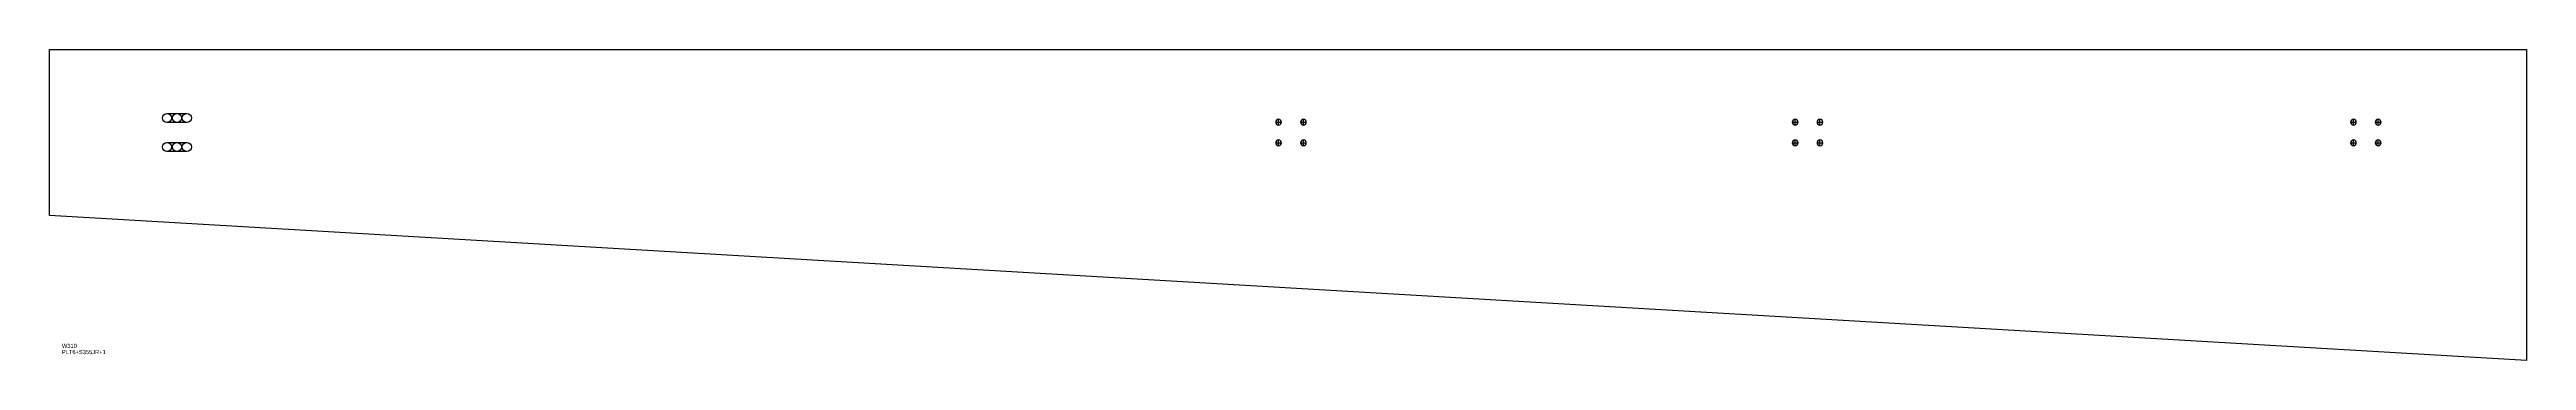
# Model space of a CAD drawing. Extents: x 0 to 5990, y 0 to 750.
import ezdxf

# ---------------------------------------------------------------- set-up
doc = ezdxf.new("R2010")
doc.units = 0
for name, color, linetype in [('14', 7, 'CONTINUOUS'), ('22', 7, 'CONTINUOUS'), ('CUT', 7, 'CONTINUOUS'), ('LAYOUT', 4, 'CONTINUOUS'), ('SCRIBE', 3, 'CONTINUOUS'), ('TEXT', 7, 'CONTINUOUS')]:
    doc.layers.add(name, color=color, linetype=linetype)

msp = doc.modelspace()

# ---------------------------------------------------------------- linework, layer by layer
at = {"layer": '14', "color": 7, "linetype": 'CONTINUOUS'}
for p, q in [((2965.25, 575), (2979.25, 575)), ((2972.25, 568), (2972.25, 582)), ((3025.25, 575), (3039.25, 575)), ((3032.25, 568), (3032.25, 582)), ((4214.5, 575), (4228.5, 575)), ((4221.5, 568), (4221.5, 582)), ((4274.5, 575), (4288.5, 575)), ((4281.5, 568), (4281.5, 582)), ((5564.5, 575), (5578.5, 575)), ((5571.5, 568), (5571.5, 582)), ((5624.5, 575), (5638.5, 575)), ((5631.5, 568), (5631.5, 582)), ((2965.25, 525), (2979.25, 525)), ((2972.25, 518), (2972.25, 532)), ((3025.25, 525), (3039.25, 525)), ((3032.25, 518), (3032.25, 532)), ((4214.5, 525), (4228.5, 525)), ((4221.5, 518), (4221.5, 532)), ((4274.5, 525), (4288.5, 525)), ((4281.5, 518), (4281.5, 532)), ((5564.5, 525), (5578.5, 525)), ((5571.5, 518), (5571.5, 532)), ((5624.5, 525), (5638.5, 525)), ((5631.5, 518), (5631.5, 532))]:
    msp.add_line(p, q, dxfattribs=at)
for points in [[(2972.25, 582, 1), (2972.25, 568, 1)], [(3032.25, 582, 1), (3032.25, 568, 1)], [(4221.5, 582, 1), (4221.5, 568, 1)], [(4281.5, 582, 1), (4281.5, 568, 1)], [(5571.5, 582, 1), (5571.5, 568, 1)], [(5631.5, 582, 1), (5631.5, 568, 1)], [(2972.25, 532, 1), (2972.25, 518, 1)], [(3032.25, 532, 1), (3032.25, 518, 1)], [(4221.5, 532, 1), (4221.5, 518, 1)], [(4281.5, 532, 1), (4281.5, 518, 1)], [(5571.5, 532, 1), (5571.5, 518, 1)], [(5631.5, 532, 1), (5631.5, 518, 1)]]:
    msp.add_lwpolyline(points, format="xyb", close=True, dxfattribs=at)
at = {"layer": '22', "color": 7, "linetype": 'CONTINUOUS'}
for centre, radius in [((283.99, 585), 11), ((307.99, 585), 11), ((331.99, 585), 11), ((283.99, 515), 11), ((307.99, 515), 11), ((331.99, 515), 11), ((0, 0), 0), ((0, 0), 0)]:
    msp.add_circle(centre, radius, dxfattribs=at)
at = {"layer": 'CUT', "color": 7, "linetype": 'CONTINUOUS'}
msp.add_lwpolyline([(0, 350), (0, 750), (5990, 750), (5990, 0)], close=True, dxfattribs=at)
at = {"layer": 'LAYOUT', "color": 4, "linetype": 'CONTINUOUS'}
for points in [[(283.99, 574, -1), (283.99, 596), (331.99, 596, -1), (331.99, 574)], [(283.99, 504, -1), (283.99, 526), (331.99, 526, -1), (331.99, 504)]]:
    msp.add_lwpolyline(points, format="xyb", close=True, dxfattribs=at)

# ---------------------------------------------------------------- texts
at = {"layer": 'SCRIBE', "color": 3}
msp.add_text('W310', height=10, dxfattribs=at).set_placement((30, 30))
at = {"layer": 'TEXT', "color": 7}
msp.add_text('PLT6+S355JR+1', height=10, dxfattribs=at).set_placement((30, 15))

doc.saveas('drawing.dxf')
